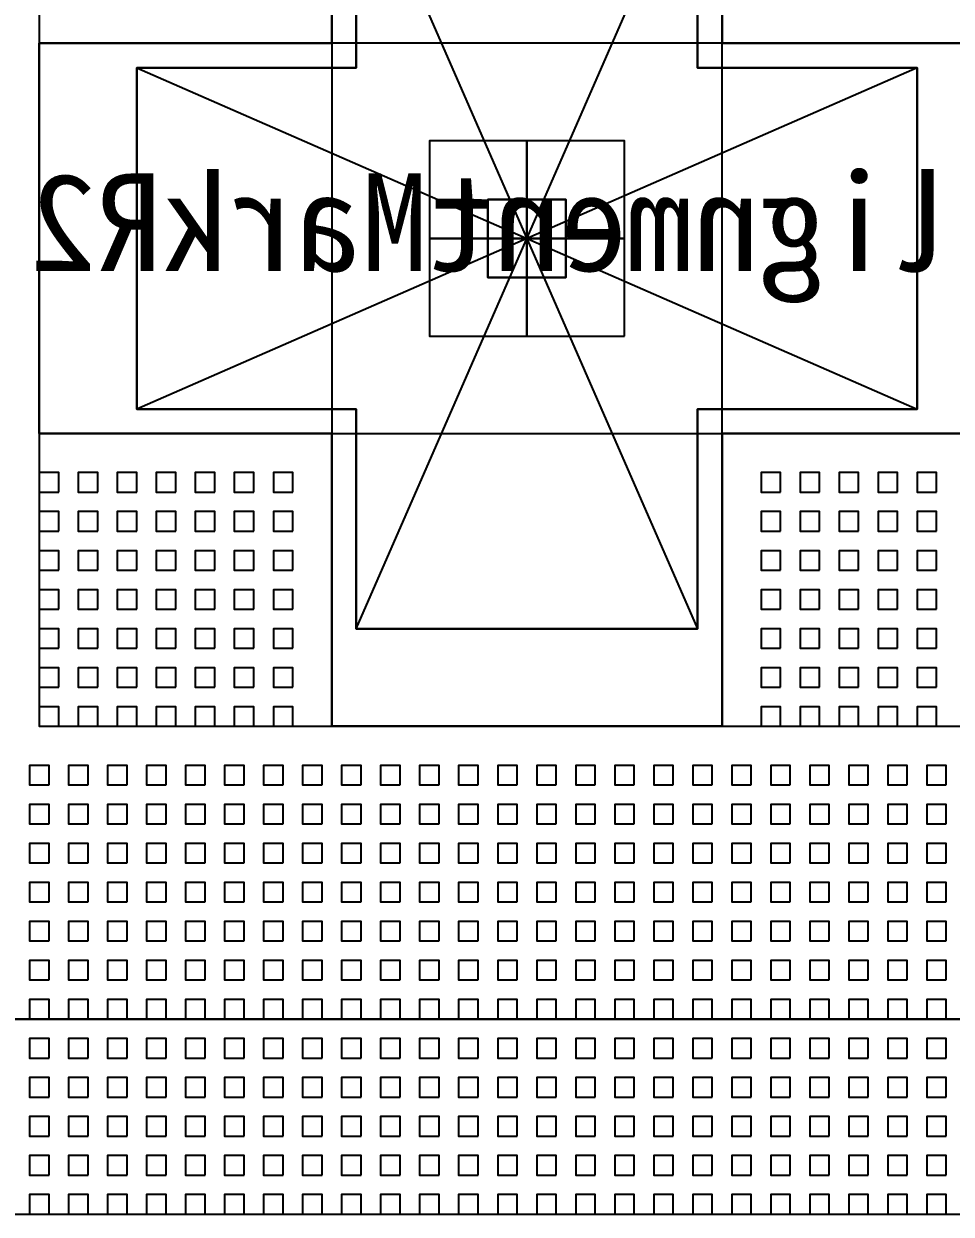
# Model space of a CAD drawing. Header units: millimetres. Extents: x 427 to 2444, y 137 to 817.
# Drawn here: x 1588.8394 to 1588.8869, y 289.0569 to 289.1179 of the extents above; entities that cross this region are included whole.
import ezdxf
from ezdxf.enums import TextEntityAlignment as Align

# ---------------------------------------------------------------- set-up
doc = ezdxf.new("R2010")
doc.units = ezdxf.units.MM
for name, color, linetype in [('L1', 40, 'Continuous'), ('L10', 2, 'Continuous'), ('L101', 173, 'Continuous'), ('L223', 133, 'Continuous'), ('L241', 200, 'Continuous'), ('L242', 51, 'Continuous'), ('L245', 53, 'Continuous'), ('L246', 93, 'Continuous'), ('L247', 13, 'Continuous'), ('L248', 171, 'Continuous'), ('L31', 1, 'Continuous'), ('L70', 190, 'Continuous'), ('L72', 70, 'Continuous'), ('L73', 110, 'Continuous'), ('L74', 230, 'Continuous'), ('L75', 30, 'Continuous'), ('L76', 131, 'Continuous'), ('L98', 150, 'Continuous')]:
    doc.layers.add(name, color=color, linetype=linetype)
doc.styles.add('txt', font='simhei.ttf')

# ---------------------------------------------------------------- blocks, each defined once
blk = doc.blocks.new('_ENTER')
at = {"layer": 'L245'}
blk.add_lwpolyline([(0, 0), (0, 0.002), (0.002, 0.002), (0.002, 0), (0, 0)], close=True, dxfattribs=at)
at = {"layer": 'L246'}
blk.add_lwpolyline([(0, -0.002), (0, 0), (0.002, 0), (0.002, -0.002), (0, -0.002)], close=True, dxfattribs=at)
at = {"layer": 'L247'}
blk.add_lwpolyline([(-0.002, -0.002), (-0.002, 0), (0, 0), (0, -0.002), (-0.002, -0.002)], close=True, dxfattribs=at)
at = {"layer": 'L248'}
blk.add_lwpolyline([(-0.002, 0), (-0.002, 0.002), (0, 0.002), (0, 0), (-0.002, 0)], close=True, dxfattribs=at)
blk = doc.blocks.new('HX8394_F_PAD')
at = {"layer": 'L10'}
blk.add_lwpolyline([(13.655999, 0.231499), (13.655999, 0.331501), (13.756001, 0.331501), (13.756001, 0.231499), (13.655999, 0.231499)], close=True, dxfattribs=at)
at = {"layer": 'L241'}
blk.add_lwpolyline([(13.656, 0.2315), (13.656, 0.3315), (13.756, 0.3315), (13.756, 0.2315), (13.656, 0.2315)], close=True, dxfattribs=at)
at = {"layer": 'L242'}
blk.add_lwpolyline([(13.716, 0.2565), (13.716, 0.2715), (13.731, 0.2715), (13.731, 0.2915), (13.716, 0.2915), (13.716, 0.3065), (13.696, 0.3065), (13.696, 0.2915), (13.681, 0.2915), (13.681, 0.2715), (13.696, 0.2715), (13.696, 0.2565), (13.716, 0.2565)], close=True, dxfattribs=at)
at = {"layer": 'L70'}
blk.add_lwpolyline([(13.656, 0.2315), (13.656, 0.3315), (13.756, 0.3315), (13.756, 0.2315), (13.656, 0.2315)], close=True, dxfattribs=at)
at = {"layer": 'L72'}
blk.add_lwpolyline([(13.656, 0.2315), (13.656, 0.3315), (13.756, 0.3315), (13.756, 0.2315), (13.656, 0.2315)], close=True, dxfattribs=at)
at = {"layer": 'L73'}
blk.add_lwpolyline([(13.656, 0.2315), (13.656, 0.3315), (13.756, 0.3315), (13.756, 0.2315), (13.656, 0.2315)], close=True, dxfattribs=at)
at = {"layer": 'L74'}
blk.add_lwpolyline([(13.656, 0.2315), (13.656, 0.3315), (13.756, 0.3315), (13.756, 0.2315), (13.656, 0.2315)], close=True, dxfattribs=at)
at = {"layer": 'L75'}
blk.add_lwpolyline([(13.656, 0.2315), (13.656, 0.3315), (13.756, 0.3315), (13.756, 0.2315), (13.656, 0.2315)], close=True, dxfattribs=at)
at = {"layer": 'L76'}
blk.add_lwpolyline([(13.656, 0.2315), (13.656, 0.3315), (13.756, 0.3315), (13.756, 0.2315), (13.656, 0.2315)], close=True, dxfattribs=at)
at = {"layer": 'L98'}
blk.add_lwpolyline([(13.655999, 0.231499), (13.655999, 0.331501), (13.756001, 0.331501), (13.756001, 0.231499), (13.655999, 0.231499)], close=True, dxfattribs=at)
at = {"yscale": -1, "rotation": 180}
blk.add_blockref('_ENTER', (13.706, 0.2815), dxfattribs=at)
blk = doc.blocks.new('ALK2_930UM')
at = {"layer": 'L223'}
blk.add_lwpolyline([(-0.04, -0.04), (-0.04, 0.04), (0.04, 0.04), (0.04, -0.04), (-0.04, -0.04)], close=True, dxfattribs=at)
at = {"layer": 'L241'}
blk.add_lwpolyline([(-0.04, -0.04), (-0.04, 0.04), (0.04, 0.04), (0.04, -0.04), (-0.04, -0.04)], close=True, dxfattribs=at)
at = {"layer": 'L242'}
blk.add_lwpolyline([(-0.01, -0.025), (-0.01, -0.01), (-0.025, -0.01), (-0.025, 0.01), (-0.01, 0.01), (-0.01, 0.025), (0.01, 0.025), (0.01, 0.01), (0.025, 0.01), (0.025, -0.01), (0.01, -0.01), (0.01, -0.025), (-0.01, -0.025)], close=True, dxfattribs=at)
blk = doc.blocks.new('ILI9881C_AA_NTBUMP_PM_875UM')
at = {"yscale": -1, "rotation": 180}
blk.add_blockref('ALK2_930UM', (13.706, 0.2855), dxfattribs=at)
blk = doc.blocks.new('JD9365Z_PAD_20170829_Y880')
at = {"layer": 'L101'}
for points in [[(13.704, 0.289), (13.704, 0.291), (13.706, 0.291), (13.706, 0.289), (13.704, 0.289)], [(13.706, 0.289), (13.706, 0.291), (13.708, 0.291), (13.708, 0.289), (13.706, 0.289)], [(13.704, 0.287), (13.704, 0.289), (13.706, 0.289), (13.706, 0.287), (13.704, 0.287)], [(13.706, 0.287), (13.706, 0.289), (13.708, 0.289), (13.708, 0.287), (13.706, 0.287)]]:
    blk.add_lwpolyline(points, close=True, dxfattribs=at)
at = {"layer": 'L241'}
blk.add_lwpolyline([(13.666, 0.249), (13.666, 0.329), (13.746, 0.329), (13.746, 0.249), (13.666, 0.249)], close=True, dxfattribs=at)
at = {"layer": 'L242'}
blk.add_lwpolyline([(13.716, 0.264), (13.716, 0.279), (13.731, 0.279), (13.731, 0.299), (13.716, 0.299), (13.716, 0.314), (13.696, 0.314), (13.696, 0.299), (13.681, 0.299), (13.681, 0.279), (13.696, 0.279), (13.696, 0.264), (13.716, 0.264)], close=True, dxfattribs=at)
blk = doc.blocks.new('NV3052C3P_BUMP_ORI_20190911')
at = {"layer": 'L242'}
for points in [[(13.681, 0.248), (13.681, 0.298), (13.731, 0.298), (13.731, 0.248), (13.681, 0.248)], [(13.69725, 0.253), (13.69725, 0.26425), (13.686, 0.26425), (13.686, 0.28175), (13.69725, 0.28175), (13.69725, 0.293), (13.71475, 0.293), (13.71475, 0.28175), (13.726, 0.28175), (13.726, 0.26425), (13.71475, 0.26425), (13.71475, 0.253), (13.69725, 0.253)]]:
    blk.add_lwpolyline(points, close=True, dxfattribs=at)
at = {"layer": 'L245', "style": 'txt'}
blk.add_text('AlignmentMarkR2', height=0.005, dxfattribs=at).set_placement((13.705973, 0.273833), align=Align.MIDDLE_CENTER)
blk = doc.blocks.new('AL_MARK_AUO')
at = {"layer": 'L242'}
blk.add_lwpolyline([(0.04, 0.075), (0.04, 0.06), (0.025, 0.06), (0.025, 0.04), (0.04, 0.04), (0.04, 0.025), (0.06, 0.025), (0.06, 0.04), (0.075, 0.04), (0.075, 0.06), (0.06, 0.06), (0.06, 0.075), (0.04, 0.075)], close=True, dxfattribs=at)
blk.add_lwpolyline([(0.04, 0.075), (0.04, 0.06), (0.025, 0.06), (0.025, 0.04), (0.04, 0.04), (0.04, 0.025), (0.06, 0.025), (0.06, 0.04), (0.075, 0.04), (0.075, 0.06), (0.06, 0.06), (0.06, 0.075), (0.04, 0.075)], close=True, dxfattribs=at)
at = {"layer": 'L31'}
for points in [[(0.045, 0.05), (0.045, 0.055), (0.05, 0.055), (0.05, 0.05), (0.045, 0.05)], [(0.045, 0.05), (0.045, 0.055), (0.05, 0.055), (0.05, 0.05), (0.045, 0.05)], [(0.05, 0.05), (0.05, 0.055), (0.055, 0.055), (0.055, 0.05), (0.05, 0.05)], [(0.05, 0.05), (0.05, 0.055), (0.055, 0.055), (0.055, 0.05), (0.05, 0.05)], [(0.045, 0.045), (0.045, 0.05), (0.05, 0.05), (0.05, 0.045), (0.045, 0.045)], [(0.045, 0.045), (0.045, 0.05), (0.05, 0.05), (0.05, 0.045), (0.045, 0.045)], [(0.05, 0.045), (0.05, 0.05), (0.055, 0.05), (0.055, 0.045), (0.05, 0.045)], [(0.05, 0.045), (0.05, 0.05), (0.055, 0.05), (0.055, 0.045), (0.05, 0.045)], [(0.029, 0.037), (0.029, 0.038), (0.03, 0.038), (0.03, 0.037), (0.029, 0.037)], [(0.031, 0.037), (0.031, 0.038), (0.032, 0.038), (0.032, 0.037), (0.031, 0.037)], [(0.033, 0.037), (0.033, 0.038), (0.034, 0.038), (0.034, 0.037), (0.033, 0.037)], [(0.035, 0.037), (0.035, 0.038), (0.036, 0.038), (0.036, 0.037), (0.035, 0.037)], [(0.037, 0.037), (0.037, 0.038), (0.038, 0.038), (0.038, 0.037), (0.037, 0.037)], [(0.062, 0.037), (0.062, 0.038), (0.063, 0.038), (0.063, 0.037), (0.062, 0.037)], [(0.064, 0.037), (0.064, 0.038), (0.065, 0.038), (0.065, 0.037), (0.064, 0.037)], [(0.066, 0.037), (0.066, 0.038), (0.067, 0.038), (0.067, 0.037), (0.066, 0.037)], [(0.068, 0.037), (0.068, 0.038), (0.069, 0.038), (0.069, 0.037), (0.068, 0.037)], [(0.07, 0.037), (0.07, 0.038), (0.071, 0.038), (0.071, 0.037), (0.07, 0.037)], [(0.072, 0.037), (0.072, 0.038), (0.073, 0.038), (0.073, 0.037), (0.072, 0.037)], [(0.074, 0.037), (0.074, 0.038), (0.075, 0.038), (0.075, 0.037), (0.074, 0.037)], [(0.029, 0.035), (0.029, 0.036), (0.03, 0.036), (0.03, 0.035), (0.029, 0.035)], [(0.031, 0.035), (0.031, 0.036), (0.032, 0.036), (0.032, 0.035), (0.031, 0.035)], [(0.033, 0.035), (0.033, 0.036), (0.034, 0.036), (0.034, 0.035), (0.033, 0.035)], [(0.035, 0.035), (0.035, 0.036), (0.036, 0.036), (0.036, 0.035), (0.035, 0.035)], [(0.037, 0.035), (0.037, 0.036), (0.038, 0.036), (0.038, 0.035), (0.037, 0.035)], [(0.062, 0.035), (0.062, 0.036), (0.063, 0.036), (0.063, 0.035), (0.062, 0.035)], [(0.064, 0.035), (0.064, 0.036), (0.065, 0.036), (0.065, 0.035), (0.064, 0.035)], [(0.066, 0.035), (0.066, 0.036), (0.067, 0.036), (0.067, 0.035), (0.066, 0.035)], [(0.068, 0.035), (0.068, 0.036), (0.069, 0.036), (0.069, 0.035), (0.068, 0.035)], [(0.07, 0.035), (0.07, 0.036), (0.071, 0.036), (0.071, 0.035), (0.07, 0.035)], [(0.072, 0.035), (0.072, 0.036), (0.073, 0.036), (0.073, 0.035), (0.072, 0.035)], [(0.074, 0.035), (0.074, 0.036), (0.075, 0.036), (0.075, 0.035), (0.074, 0.035)], [(0.029, 0.033), (0.029, 0.034), (0.03, 0.034), (0.03, 0.033), (0.029, 0.033)], [(0.031, 0.033), (0.031, 0.034), (0.032, 0.034), (0.032, 0.033), (0.031, 0.033)], [(0.033, 0.033), (0.033, 0.034), (0.034, 0.034), (0.034, 0.033), (0.033, 0.033)], [(0.035, 0.033), (0.035, 0.034), (0.036, 0.034), (0.036, 0.033), (0.035, 0.033)], [(0.037, 0.033), (0.037, 0.034), (0.038, 0.034), (0.038, 0.033), (0.037, 0.033)], [(0.062, 0.033), (0.062, 0.034), (0.063, 0.034), (0.063, 0.033), (0.062, 0.033)], [(0.064, 0.033), (0.064, 0.034), (0.065, 0.034), (0.065, 0.033), (0.064, 0.033)], [(0.066, 0.033), (0.066, 0.034), (0.067, 0.034), (0.067, 0.033), (0.066, 0.033)], [(0.068, 0.033), (0.068, 0.034), (0.069, 0.034), (0.069, 0.033), (0.068, 0.033)], [(0.07, 0.033), (0.07, 0.034), (0.071, 0.034), (0.071, 0.033), (0.07, 0.033)], [(0.072, 0.033), (0.072, 0.034), (0.073, 0.034), (0.073, 0.033), (0.072, 0.033)], [(0.074, 0.033), (0.074, 0.034), (0.075, 0.034), (0.075, 0.033), (0.074, 0.033)], [(0.029, 0.031), (0.029, 0.032), (0.03, 0.032), (0.03, 0.031), (0.029, 0.031)], [(0.031, 0.031), (0.031, 0.032), (0.032, 0.032), (0.032, 0.031), (0.031, 0.031)], [(0.033, 0.031), (0.033, 0.032), (0.034, 0.032), (0.034, 0.031), (0.033, 0.031)], [(0.035, 0.031), (0.035, 0.032), (0.036, 0.032), (0.036, 0.031), (0.035, 0.031)], [(0.037, 0.031), (0.037, 0.032), (0.038, 0.032), (0.038, 0.031), (0.037, 0.031)], [(0.062, 0.031), (0.062, 0.032), (0.063, 0.032), (0.063, 0.031), (0.062, 0.031)], [(0.064, 0.031), (0.064, 0.032), (0.065, 0.032), (0.065, 0.031), (0.064, 0.031)], [(0.066, 0.031), (0.066, 0.032), (0.067, 0.032), (0.067, 0.031), (0.066, 0.031)], [(0.068, 0.031), (0.068, 0.032), (0.069, 0.032), (0.069, 0.031), (0.068, 0.031)], [(0.07, 0.031), (0.07, 0.032), (0.071, 0.032), (0.071, 0.031), (0.07, 0.031)], [(0.072, 0.031), (0.072, 0.032), (0.073, 0.032), (0.073, 0.031), (0.072, 0.031)], [(0.074, 0.031), (0.074, 0.032), (0.075, 0.032), (0.075, 0.031), (0.074, 0.031)], [(0.029, 0.029), (0.029, 0.03), (0.03, 0.03), (0.03, 0.029), (0.029, 0.029)], [(0.031, 0.029), (0.031, 0.03), (0.032, 0.03), (0.032, 0.029), (0.031, 0.029)], [(0.033, 0.029), (0.033, 0.03), (0.034, 0.03), (0.034, 0.029), (0.033, 0.029)], [(0.035, 0.029), (0.035, 0.03), (0.036, 0.03), (0.036, 0.029), (0.035, 0.029)], [(0.037, 0.029), (0.037, 0.03), (0.038, 0.03), (0.038, 0.029), (0.037, 0.029)], [(0.062, 0.029), (0.062, 0.03), (0.063, 0.03), (0.063, 0.029), (0.062, 0.029)], [(0.064, 0.029), (0.064, 0.03), (0.065, 0.03), (0.065, 0.029), (0.064, 0.029)], [(0.066, 0.029), (0.066, 0.03), (0.067, 0.03), (0.067, 0.029), (0.066, 0.029)], [(0.068, 0.029), (0.068, 0.03), (0.069, 0.03), (0.069, 0.029), (0.068, 0.029)], [(0.07, 0.029), (0.07, 0.03), (0.071, 0.03), (0.071, 0.029), (0.07, 0.029)], [(0.072, 0.029), (0.072, 0.03), (0.073, 0.03), (0.073, 0.029), (0.072, 0.029)], [(0.074, 0.029), (0.074, 0.03), (0.075, 0.03), (0.075, 0.029), (0.074, 0.029)], [(0.029, 0.027), (0.029, 0.028), (0.03, 0.028), (0.03, 0.027), (0.029, 0.027)], [(0.031, 0.027), (0.031, 0.028), (0.032, 0.028), (0.032, 0.027), (0.031, 0.027)], [(0.033, 0.027), (0.033, 0.028), (0.034, 0.028), (0.034, 0.027), (0.033, 0.027)], [(0.035, 0.027), (0.035, 0.028), (0.036, 0.028), (0.036, 0.027), (0.035, 0.027)], [(0.037, 0.027), (0.037, 0.028), (0.038, 0.028), (0.038, 0.027), (0.037, 0.027)], [(0.062, 0.027), (0.062, 0.028), (0.063, 0.028), (0.063, 0.027), (0.062, 0.027)], [(0.064, 0.027), (0.064, 0.028), (0.065, 0.028), (0.065, 0.027), (0.064, 0.027)], [(0.066, 0.027), (0.066, 0.028), (0.067, 0.028), (0.067, 0.027), (0.066, 0.027)], [(0.068, 0.027), (0.068, 0.028), (0.069, 0.028), (0.069, 0.027), (0.068, 0.027)], [(0.07, 0.027), (0.07, 0.028), (0.071, 0.028), (0.071, 0.027), (0.07, 0.027)], [(0.072, 0.027), (0.072, 0.028), (0.073, 0.028), (0.073, 0.027), (0.072, 0.027)], [(0.074, 0.027), (0.074, 0.028), (0.075, 0.028), (0.075, 0.027), (0.074, 0.027)], [(0.029, 0.025), (0.029, 0.026), (0.03, 0.026), (0.03, 0.025), (0.029, 0.025)], [(0.031, 0.025), (0.031, 0.026), (0.032, 0.026), (0.032, 0.025), (0.031, 0.025)], [(0.033, 0.025), (0.033, 0.026), (0.034, 0.026), (0.034, 0.025), (0.033, 0.025)], [(0.035, 0.025), (0.035, 0.026), (0.036, 0.026), (0.036, 0.025), (0.035, 0.025)], [(0.037, 0.025), (0.037, 0.026), (0.038, 0.026), (0.038, 0.025), (0.037, 0.025)], [(0.062, 0.025), (0.062, 0.026), (0.063, 0.026), (0.063, 0.025), (0.062, 0.025)], [(0.064, 0.025), (0.064, 0.026), (0.065, 0.026), (0.065, 0.025), (0.064, 0.025)], [(0.066, 0.025), (0.066, 0.026), (0.067, 0.026), (0.067, 0.025), (0.066, 0.025)], [(0.068, 0.025), (0.068, 0.026), (0.069, 0.026), (0.069, 0.025), (0.068, 0.025)], [(0.07, 0.025), (0.07, 0.026), (0.071, 0.026), (0.071, 0.025), (0.07, 0.025)], [(0.072, 0.025), (0.072, 0.026), (0.073, 0.026), (0.073, 0.025), (0.072, 0.025)], [(0.074, 0.025), (0.074, 0.026), (0.075, 0.026), (0.075, 0.025), (0.074, 0.025)], [(0.0285, 0.022), (0.0285, 0.023), (0.0295, 0.023), (0.0295, 0.022), (0.0285, 0.022)], [(0.0305, 0.022), (0.0305, 0.023), (0.0315, 0.023), (0.0315, 0.022), (0.0305, 0.022)], [(0.0325, 0.022), (0.0325, 0.023), (0.0335, 0.023), (0.0335, 0.022), (0.0325, 0.022)], [(0.0345, 0.022), (0.0345, 0.023), (0.0355, 0.023), (0.0355, 0.022), (0.0345, 0.022)], [(0.0365, 0.022), (0.0365, 0.023), (0.0375, 0.023), (0.0375, 0.022), (0.0365, 0.022)], [(0.0385, 0.022), (0.0385, 0.023), (0.0395, 0.023), (0.0395, 0.022), (0.0385, 0.022)], [(0.0405, 0.022), (0.0405, 0.023), (0.0415, 0.023), (0.0415, 0.022), (0.0405, 0.022)], [(0.0425, 0.022), (0.0425, 0.023), (0.0435, 0.023), (0.0435, 0.022), (0.0425, 0.022)], [(0.0445, 0.022), (0.0445, 0.023), (0.0455, 0.023), (0.0455, 0.022), (0.0445, 0.022)], [(0.0465, 0.022), (0.0465, 0.023), (0.0475, 0.023), (0.0475, 0.022), (0.0465, 0.022)], [(0.0485, 0.022), (0.0485, 0.023), (0.0495, 0.023), (0.0495, 0.022), (0.0485, 0.022)], [(0.0505, 0.022), (0.0505, 0.023), (0.0515, 0.023), (0.0515, 0.022), (0.0505, 0.022)], [(0.0525, 0.022), (0.0525, 0.023), (0.0535, 0.023), (0.0535, 0.022), (0.0525, 0.022)], [(0.0545, 0.022), (0.0545, 0.023), (0.0555, 0.023), (0.0555, 0.022), (0.0545, 0.022)], [(0.0565, 0.022), (0.0565, 0.023), (0.0575, 0.023), (0.0575, 0.022), (0.0565, 0.022)], [(0.0585, 0.022), (0.0585, 0.023), (0.0595, 0.023), (0.0595, 0.022), (0.0585, 0.022)], [(0.0605, 0.022), (0.0605, 0.023), (0.0615, 0.023), (0.0615, 0.022), (0.0605, 0.022)], [(0.0625, 0.022), (0.0625, 0.023), (0.0635, 0.023), (0.0635, 0.022), (0.0625, 0.022)], [(0.0645, 0.022), (0.0645, 0.023), (0.0655, 0.023), (0.0655, 0.022), (0.0645, 0.022)], [(0.0665, 0.022), (0.0665, 0.023), (0.0675, 0.023), (0.0675, 0.022), (0.0665, 0.022)], [(0.0685, 0.022), (0.0685, 0.023), (0.0695, 0.023), (0.0695, 0.022), (0.0685, 0.022)], [(0.0705, 0.022), (0.0705, 0.023), (0.0715, 0.023), (0.0715, 0.022), (0.0705, 0.022)], [(0.0725, 0.022), (0.0725, 0.023), (0.0735, 0.023), (0.0735, 0.022), (0.0725, 0.022)], [(0.0745, 0.022), (0.0745, 0.023), (0.0755, 0.023), (0.0755, 0.022), (0.0745, 0.022)], [(0.0285, 0.02), (0.0285, 0.021), (0.0295, 0.021), (0.0295, 0.02), (0.0285, 0.02)], [(0.0305, 0.02), (0.0305, 0.021), (0.0315, 0.021), (0.0315, 0.02), (0.0305, 0.02)], [(0.0325, 0.02), (0.0325, 0.021), (0.0335, 0.021), (0.0335, 0.02), (0.0325, 0.02)], [(0.0345, 0.02), (0.0345, 0.021), (0.0355, 0.021), (0.0355, 0.02), (0.0345, 0.02)], [(0.0365, 0.02), (0.0365, 0.021), (0.0375, 0.021), (0.0375, 0.02), (0.0365, 0.02)], [(0.0385, 0.02), (0.0385, 0.021), (0.0395, 0.021), (0.0395, 0.02), (0.0385, 0.02)], [(0.0405, 0.02), (0.0405, 0.021), (0.0415, 0.021), (0.0415, 0.02), (0.0405, 0.02)], [(0.0425, 0.02), (0.0425, 0.021), (0.0435, 0.021), (0.0435, 0.02), (0.0425, 0.02)], [(0.0445, 0.02), (0.0445, 0.021), (0.0455, 0.021), (0.0455, 0.02), (0.0445, 0.02)], [(0.0465, 0.02), (0.0465, 0.021), (0.0475, 0.021), (0.0475, 0.02), (0.0465, 0.02)], [(0.0485, 0.02), (0.0485, 0.021), (0.0495, 0.021), (0.0495, 0.02), (0.0485, 0.02)], [(0.0505, 0.02), (0.0505, 0.021), (0.0515, 0.021), (0.0515, 0.02), (0.0505, 0.02)], [(0.0525, 0.02), (0.0525, 0.021), (0.0535, 0.021), (0.0535, 0.02), (0.0525, 0.02)], [(0.0545, 0.02), (0.0545, 0.021), (0.0555, 0.021), (0.0555, 0.02), (0.0545, 0.02)], [(0.0565, 0.02), (0.0565, 0.021), (0.0575, 0.021), (0.0575, 0.02), (0.0565, 0.02)], [(0.0585, 0.02), (0.0585, 0.021), (0.0595, 0.021), (0.0595, 0.02), (0.0585, 0.02)], [(0.0605, 0.02), (0.0605, 0.021), (0.0615, 0.021), (0.0615, 0.02), (0.0605, 0.02)], [(0.0625, 0.02), (0.0625, 0.021), (0.0635, 0.021), (0.0635, 0.02), (0.0625, 0.02)], [(0.0645, 0.02), (0.0645, 0.021), (0.0655, 0.021), (0.0655, 0.02), (0.0645, 0.02)], [(0.0665, 0.02), (0.0665, 0.021), (0.0675, 0.021), (0.0675, 0.02), (0.0665, 0.02)], [(0.0685, 0.02), (0.0685, 0.021), (0.0695, 0.021), (0.0695, 0.02), (0.0685, 0.02)], [(0.0705, 0.02), (0.0705, 0.021), (0.0715, 0.021), (0.0715, 0.02), (0.0705, 0.02)], [(0.0725, 0.02), (0.0725, 0.021), (0.0735, 0.021), (0.0735, 0.02), (0.0725, 0.02)], [(0.0745, 0.02), (0.0745, 0.021), (0.0755, 0.021), (0.0755, 0.02), (0.0745, 0.02)], [(0.0285, 0.018), (0.0285, 0.019), (0.0295, 0.019), (0.0295, 0.018), (0.0285, 0.018)], [(0.0305, 0.018), (0.0305, 0.019), (0.0315, 0.019), (0.0315, 0.018), (0.0305, 0.018)], [(0.0325, 0.018), (0.0325, 0.019), (0.0335, 0.019), (0.0335, 0.018), (0.0325, 0.018)], [(0.0345, 0.018), (0.0345, 0.019), (0.0355, 0.019), (0.0355, 0.018), (0.0345, 0.018)], [(0.0365, 0.018), (0.0365, 0.019), (0.0375, 0.019), (0.0375, 0.018), (0.0365, 0.018)], [(0.0385, 0.018), (0.0385, 0.019), (0.0395, 0.019), (0.0395, 0.018), (0.0385, 0.018)], [(0.0405, 0.018), (0.0405, 0.019), (0.0415, 0.019), (0.0415, 0.018), (0.0405, 0.018)], [(0.0425, 0.018), (0.0425, 0.019), (0.0435, 0.019), (0.0435, 0.018), (0.0425, 0.018)], [(0.0445, 0.018), (0.0445, 0.019), (0.0455, 0.019), (0.0455, 0.018), (0.0445, 0.018)], [(0.0465, 0.018), (0.0465, 0.019), (0.0475, 0.019), (0.0475, 0.018), (0.0465, 0.018)], [(0.0485, 0.018), (0.0485, 0.019), (0.0495, 0.019), (0.0495, 0.018), (0.0485, 0.018)], [(0.0505, 0.018), (0.0505, 0.019), (0.0515, 0.019), (0.0515, 0.018), (0.0505, 0.018)], [(0.0525, 0.018), (0.0525, 0.019), (0.0535, 0.019), (0.0535, 0.018), (0.0525, 0.018)], [(0.0545, 0.018), (0.0545, 0.019), (0.0555, 0.019), (0.0555, 0.018), (0.0545, 0.018)], [(0.0565, 0.018), (0.0565, 0.019), (0.0575, 0.019), (0.0575, 0.018), (0.0565, 0.018)], [(0.0585, 0.018), (0.0585, 0.019), (0.0595, 0.019), (0.0595, 0.018), (0.0585, 0.018)], [(0.0605, 0.018), (0.0605, 0.019), (0.0615, 0.019), (0.0615, 0.018), (0.0605, 0.018)], [(0.0625, 0.018), (0.0625, 0.019), (0.0635, 0.019), (0.0635, 0.018), (0.0625, 0.018)], [(0.0645, 0.018), (0.0645, 0.019), (0.0655, 0.019), (0.0655, 0.018), (0.0645, 0.018)], [(0.0665, 0.018), (0.0665, 0.019), (0.0675, 0.019), (0.0675, 0.018), (0.0665, 0.018)], [(0.0685, 0.018), (0.0685, 0.019), (0.0695, 0.019), (0.0695, 0.018), (0.0685, 0.018)], [(0.0705, 0.018), (0.0705, 0.019), (0.0715, 0.019), (0.0715, 0.018), (0.0705, 0.018)], [(0.0725, 0.018), (0.0725, 0.019), (0.0735, 0.019), (0.0735, 0.018), (0.0725, 0.018)], [(0.0745, 0.018), (0.0745, 0.019), (0.0755, 0.019), (0.0755, 0.018), (0.0745, 0.018)], [(0.0285, 0.016), (0.0285, 0.017), (0.0295, 0.017), (0.0295, 0.016), (0.0285, 0.016)], [(0.0305, 0.016), (0.0305, 0.017), (0.0315, 0.017), (0.0315, 0.016), (0.0305, 0.016)], [(0.0325, 0.016), (0.0325, 0.017), (0.0335, 0.017), (0.0335, 0.016), (0.0325, 0.016)], [(0.0345, 0.016), (0.0345, 0.017), (0.0355, 0.017), (0.0355, 0.016), (0.0345, 0.016)], [(0.0365, 0.016), (0.0365, 0.017), (0.0375, 0.017), (0.0375, 0.016), (0.0365, 0.016)], [(0.0385, 0.016), (0.0385, 0.017), (0.0395, 0.017), (0.0395, 0.016), (0.0385, 0.016)], [(0.0405, 0.016), (0.0405, 0.017), (0.0415, 0.017), (0.0415, 0.016), (0.0405, 0.016)], [(0.0425, 0.016), (0.0425, 0.017), (0.0435, 0.017), (0.0435, 0.016), (0.0425, 0.016)], [(0.0445, 0.016), (0.0445, 0.017), (0.0455, 0.017), (0.0455, 0.016), (0.0445, 0.016)], [(0.0465, 0.016), (0.0465, 0.017), (0.0475, 0.017), (0.0475, 0.016), (0.0465, 0.016)], [(0.0485, 0.016), (0.0485, 0.017), (0.0495, 0.017), (0.0495, 0.016), (0.0485, 0.016)], [(0.0505, 0.016), (0.0505, 0.017), (0.0515, 0.017), (0.0515, 0.016), (0.0505, 0.016)], [(0.0525, 0.016), (0.0525, 0.017), (0.0535, 0.017), (0.0535, 0.016), (0.0525, 0.016)], [(0.0545, 0.016), (0.0545, 0.017), (0.0555, 0.017), (0.0555, 0.016), (0.0545, 0.016)], [(0.0565, 0.016), (0.0565, 0.017), (0.0575, 0.017), (0.0575, 0.016), (0.0565, 0.016)], [(0.0585, 0.016), (0.0585, 0.017), (0.0595, 0.017), (0.0595, 0.016), (0.0585, 0.016)], [(0.0605, 0.016), (0.0605, 0.017), (0.0615, 0.017), (0.0615, 0.016), (0.0605, 0.016)], [(0.0625, 0.016), (0.0625, 0.017), (0.0635, 0.017), (0.0635, 0.016), (0.0625, 0.016)], [(0.0645, 0.016), (0.0645, 0.017), (0.0655, 0.017), (0.0655, 0.016), (0.0645, 0.016)], [(0.0665, 0.016), (0.0665, 0.017), (0.0675, 0.017), (0.0675, 0.016), (0.0665, 0.016)], [(0.0685, 0.016), (0.0685, 0.017), (0.0695, 0.017), (0.0695, 0.016), (0.0685, 0.016)], [(0.0705, 0.016), (0.0705, 0.017), (0.0715, 0.017), (0.0715, 0.016), (0.0705, 0.016)], [(0.0725, 0.016), (0.0725, 0.017), (0.0735, 0.017), (0.0735, 0.016), (0.0725, 0.016)], [(0.0745, 0.016), (0.0745, 0.017), (0.0755, 0.017), (0.0755, 0.016), (0.0745, 0.016)], [(0.0285, 0.014), (0.0285, 0.015), (0.0295, 0.015), (0.0295, 0.014), (0.0285, 0.014)], [(0.0305, 0.014), (0.0305, 0.015), (0.0315, 0.015), (0.0315, 0.014), (0.0305, 0.014)], [(0.0325, 0.014), (0.0325, 0.015), (0.0335, 0.015), (0.0335, 0.014), (0.0325, 0.014)], [(0.0345, 0.014), (0.0345, 0.015), (0.0355, 0.015), (0.0355, 0.014), (0.0345, 0.014)], [(0.0365, 0.014), (0.0365, 0.015), (0.0375, 0.015), (0.0375, 0.014), (0.0365, 0.014)], [(0.0385, 0.014), (0.0385, 0.015), (0.0395, 0.015), (0.0395, 0.014), (0.0385, 0.014)], [(0.0405, 0.014), (0.0405, 0.015), (0.0415, 0.015), (0.0415, 0.014), (0.0405, 0.014)], [(0.0425, 0.014), (0.0425, 0.015), (0.0435, 0.015), (0.0435, 0.014), (0.0425, 0.014)], [(0.0445, 0.014), (0.0445, 0.015), (0.0455, 0.015), (0.0455, 0.014), (0.0445, 0.014)], [(0.0465, 0.014), (0.0465, 0.015), (0.0475, 0.015), (0.0475, 0.014), (0.0465, 0.014)], [(0.0485, 0.014), (0.0485, 0.015), (0.0495, 0.015), (0.0495, 0.014), (0.0485, 0.014)], [(0.0505, 0.014), (0.0505, 0.015), (0.0515, 0.015), (0.0515, 0.014), (0.0505, 0.014)], [(0.0525, 0.014), (0.0525, 0.015), (0.0535, 0.015), (0.0535, 0.014), (0.0525, 0.014)], [(0.0545, 0.014), (0.0545, 0.015), (0.0555, 0.015), (0.0555, 0.014), (0.0545, 0.014)], [(0.0565, 0.014), (0.0565, 0.015), (0.0575, 0.015), (0.0575, 0.014), (0.0565, 0.014)], [(0.0585, 0.014), (0.0585, 0.015), (0.0595, 0.015), (0.0595, 0.014), (0.0585, 0.014)], [(0.0605, 0.014), (0.0605, 0.015), (0.0615, 0.015), (0.0615, 0.014), (0.0605, 0.014)], [(0.0625, 0.014), (0.0625, 0.015), (0.0635, 0.015), (0.0635, 0.014), (0.0625, 0.014)], [(0.0645, 0.014), (0.0645, 0.015), (0.0655, 0.015), (0.0655, 0.014), (0.0645, 0.014)], [(0.0665, 0.014), (0.0665, 0.015), (0.0675, 0.015), (0.0675, 0.014), (0.0665, 0.014)], [(0.0685, 0.014), (0.0685, 0.015), (0.0695, 0.015), (0.0695, 0.014), (0.0685, 0.014)], [(0.0705, 0.014), (0.0705, 0.015), (0.0715, 0.015), (0.0715, 0.014), (0.0705, 0.014)], [(0.0725, 0.014), (0.0725, 0.015), (0.0735, 0.015), (0.0735, 0.014), (0.0725, 0.014)], [(0.0745, 0.014), (0.0745, 0.015), (0.0755, 0.015), (0.0755, 0.014), (0.0745, 0.014)], [(0.0285, 0.012), (0.0285, 0.013), (0.0295, 0.013), (0.0295, 0.012), (0.0285, 0.012)], [(0.0305, 0.012), (0.0305, 0.013), (0.0315, 0.013), (0.0315, 0.012), (0.0305, 0.012)], [(0.0325, 0.012), (0.0325, 0.013), (0.0335, 0.013), (0.0335, 0.012), (0.0325, 0.012)], [(0.0345, 0.012), (0.0345, 0.013), (0.0355, 0.013), (0.0355, 0.012), (0.0345, 0.012)], [(0.0365, 0.012), (0.0365, 0.013), (0.0375, 0.013), (0.0375, 0.012), (0.0365, 0.012)], [(0.0385, 0.012), (0.0385, 0.013), (0.0395, 0.013), (0.0395, 0.012), (0.0385, 0.012)], [(0.0405, 0.012), (0.0405, 0.013), (0.0415, 0.013), (0.0415, 0.012), (0.0405, 0.012)], [(0.0425, 0.012), (0.0425, 0.013), (0.0435, 0.013), (0.0435, 0.012), (0.0425, 0.012)], [(0.0445, 0.012), (0.0445, 0.013), (0.0455, 0.013), (0.0455, 0.012), (0.0445, 0.012)], [(0.0465, 0.012), (0.0465, 0.013), (0.0475, 0.013), (0.0475, 0.012), (0.0465, 0.012)], [(0.0485, 0.012), (0.0485, 0.013), (0.0495, 0.013), (0.0495, 0.012), (0.0485, 0.012)], [(0.0505, 0.012), (0.0505, 0.013), (0.0515, 0.013), (0.0515, 0.012), (0.0505, 0.012)], [(0.0525, 0.012), (0.0525, 0.013), (0.0535, 0.013), (0.0535, 0.012), (0.0525, 0.012)], [(0.0545, 0.012), (0.0545, 0.013), (0.0555, 0.013), (0.0555, 0.012), (0.0545, 0.012)], [(0.0565, 0.012), (0.0565, 0.013), (0.0575, 0.013), (0.0575, 0.012), (0.0565, 0.012)], [(0.0585, 0.012), (0.0585, 0.013), (0.0595, 0.013), (0.0595, 0.012), (0.0585, 0.012)], [(0.0605, 0.012), (0.0605, 0.013), (0.0615, 0.013), (0.0615, 0.012), (0.0605, 0.012)], [(0.0625, 0.012), (0.0625, 0.013), (0.0635, 0.013), (0.0635, 0.012), (0.0625, 0.012)], [(0.0645, 0.012), (0.0645, 0.013), (0.0655, 0.013), (0.0655, 0.012), (0.0645, 0.012)], [(0.0665, 0.012), (0.0665, 0.013), (0.0675, 0.013), (0.0675, 0.012), (0.0665, 0.012)], [(0.0685, 0.012), (0.0685, 0.013), (0.0695, 0.013), (0.0695, 0.012), (0.0685, 0.012)], [(0.0705, 0.012), (0.0705, 0.013), (0.0715, 0.013), (0.0715, 0.012), (0.0705, 0.012)], [(0.0725, 0.012), (0.0725, 0.013), (0.0735, 0.013), (0.0735, 0.012), (0.0725, 0.012)], [(0.0745, 0.012), (0.0745, 0.013), (0.0755, 0.013), (0.0755, 0.012), (0.0745, 0.012)], [(0.0285, 0.01), (0.0285, 0.011), (0.0295, 0.011), (0.0295, 0.01), (0.0285, 0.01)], [(0.0305, 0.01), (0.0305, 0.011), (0.0315, 0.011), (0.0315, 0.01), (0.0305, 0.01)], [(0.0325, 0.01), (0.0325, 0.011), (0.0335, 0.011), (0.0335, 0.01), (0.0325, 0.01)], [(0.0345, 0.01), (0.0345, 0.011), (0.0355, 0.011), (0.0355, 0.01), (0.0345, 0.01)], [(0.0365, 0.01), (0.0365, 0.011), (0.0375, 0.011), (0.0375, 0.01), (0.0365, 0.01)], [(0.0385, 0.01), (0.0385, 0.011), (0.0395, 0.011), (0.0395, 0.01), (0.0385, 0.01)], [(0.0405, 0.01), (0.0405, 0.011), (0.0415, 0.011), (0.0415, 0.01), (0.0405, 0.01)], [(0.0425, 0.01), (0.0425, 0.011), (0.0435, 0.011), (0.0435, 0.01), (0.0425, 0.01)], [(0.0445, 0.01), (0.0445, 0.011), (0.0455, 0.011), (0.0455, 0.01), (0.0445, 0.01)], [(0.0465, 0.01), (0.0465, 0.011), (0.0475, 0.011), (0.0475, 0.01), (0.0465, 0.01)], [(0.0485, 0.01), (0.0485, 0.011), (0.0495, 0.011), (0.0495, 0.01), (0.0485, 0.01)], [(0.0505, 0.01), (0.0505, 0.011), (0.0515, 0.011), (0.0515, 0.01), (0.0505, 0.01)], [(0.0525, 0.01), (0.0525, 0.011), (0.0535, 0.011), (0.0535, 0.01), (0.0525, 0.01)], [(0.0545, 0.01), (0.0545, 0.011), (0.0555, 0.011), (0.0555, 0.01), (0.0545, 0.01)], [(0.0565, 0.01), (0.0565, 0.011), (0.0575, 0.011), (0.0575, 0.01), (0.0565, 0.01)], [(0.0585, 0.01), (0.0585, 0.011), (0.0595, 0.011), (0.0595, 0.01), (0.0585, 0.01)], [(0.0605, 0.01), (0.0605, 0.011), (0.0615, 0.011), (0.0615, 0.01), (0.0605, 0.01)], [(0.0625, 0.01), (0.0625, 0.011), (0.0635, 0.011), (0.0635, 0.01), (0.0625, 0.01)], [(0.0645, 0.01), (0.0645, 0.011), (0.0655, 0.011), (0.0655, 0.01), (0.0645, 0.01)], [(0.0665, 0.01), (0.0665, 0.011), (0.0675, 0.011), (0.0675, 0.01), (0.0665, 0.01)], [(0.0685, 0.01), (0.0685, 0.011), (0.0695, 0.011), (0.0695, 0.01), (0.0685, 0.01)], [(0.0705, 0.01), (0.0705, 0.011), (0.0715, 0.011), (0.0715, 0.01), (0.0705, 0.01)], [(0.0725, 0.01), (0.0725, 0.011), (0.0735, 0.011), (0.0735, 0.01), (0.0725, 0.01)], [(0.0745, 0.01), (0.0745, 0.011), (0.0755, 0.011), (0.0755, 0.01), (0.0745, 0.01)], [(0.0285, 0.008), (0.0285, 0.009), (0.0295, 0.009), (0.0295, 0.008), (0.0285, 0.008)], [(0.0305, 0.008), (0.0305, 0.009), (0.0315, 0.009), (0.0315, 0.008), (0.0305, 0.008)], [(0.0325, 0.008), (0.0325, 0.009), (0.0335, 0.009), (0.0335, 0.008), (0.0325, 0.008)], [(0.0345, 0.008), (0.0345, 0.009), (0.0355, 0.009), (0.0355, 0.008), (0.0345, 0.008)], [(0.0365, 0.008), (0.0365, 0.009), (0.0375, 0.009), (0.0375, 0.008), (0.0365, 0.008)], [(0.0385, 0.008), (0.0385, 0.009), (0.0395, 0.009), (0.0395, 0.008), (0.0385, 0.008)], [(0.0405, 0.008), (0.0405, 0.009), (0.0415, 0.009), (0.0415, 0.008), (0.0405, 0.008)], [(0.0425, 0.008), (0.0425, 0.009), (0.0435, 0.009), (0.0435, 0.008), (0.0425, 0.008)], [(0.0445, 0.008), (0.0445, 0.009), (0.0455, 0.009), (0.0455, 0.008), (0.0445, 0.008)], [(0.0465, 0.008), (0.0465, 0.009), (0.0475, 0.009), (0.0475, 0.008), (0.0465, 0.008)], [(0.0485, 0.008), (0.0485, 0.009), (0.0495, 0.009), (0.0495, 0.008), (0.0485, 0.008)], [(0.0505, 0.008), (0.0505, 0.009), (0.0515, 0.009), (0.0515, 0.008), (0.0505, 0.008)], [(0.0525, 0.008), (0.0525, 0.009), (0.0535, 0.009), (0.0535, 0.008), (0.0525, 0.008)], [(0.0545, 0.008), (0.0545, 0.009), (0.0555, 0.009), (0.0555, 0.008), (0.0545, 0.008)], [(0.0565, 0.008), (0.0565, 0.009), (0.0575, 0.009), (0.0575, 0.008), (0.0565, 0.008)], [(0.0585, 0.008), (0.0585, 0.009), (0.0595, 0.009), (0.0595, 0.008), (0.0585, 0.008)], [(0.0605, 0.008), (0.0605, 0.009), (0.0615, 0.009), (0.0615, 0.008), (0.0605, 0.008)], [(0.0625, 0.008), (0.0625, 0.009), (0.0635, 0.009), (0.0635, 0.008), (0.0625, 0.008)], [(0.0645, 0.008), (0.0645, 0.009), (0.0655, 0.009), (0.0655, 0.008), (0.0645, 0.008)], [(0.0665, 0.008), (0.0665, 0.009), (0.0675, 0.009), (0.0675, 0.008), (0.0665, 0.008)], [(0.0685, 0.008), (0.0685, 0.009), (0.0695, 0.009), (0.0695, 0.008), (0.0685, 0.008)], [(0.0705, 0.008), (0.0705, 0.009), (0.0715, 0.009), (0.0715, 0.008), (0.0705, 0.008)], [(0.0725, 0.008), (0.0725, 0.009), (0.0735, 0.009), (0.0735, 0.008), (0.0725, 0.008)], [(0.0745, 0.008), (0.0745, 0.009), (0.0755, 0.009), (0.0755, 0.008), (0.0745, 0.008)], [(0.0285, 0.006), (0.0285, 0.007), (0.0295, 0.007), (0.0295, 0.006), (0.0285, 0.006)], [(0.0305, 0.006), (0.0305, 0.007), (0.0315, 0.007), (0.0315, 0.006), (0.0305, 0.006)], [(0.0325, 0.006), (0.0325, 0.007), (0.0335, 0.007), (0.0335, 0.006), (0.0325, 0.006)], [(0.0345, 0.006), (0.0345, 0.007), (0.0355, 0.007), (0.0355, 0.006), (0.0345, 0.006)], [(0.0365, 0.006), (0.0365, 0.007), (0.0375, 0.007), (0.0375, 0.006), (0.0365, 0.006)], [(0.0385, 0.006), (0.0385, 0.007), (0.0395, 0.007), (0.0395, 0.006), (0.0385, 0.006)], [(0.0405, 0.006), (0.0405, 0.007), (0.0415, 0.007), (0.0415, 0.006), (0.0405, 0.006)], [(0.0425, 0.006), (0.0425, 0.007), (0.0435, 0.007), (0.0435, 0.006), (0.0425, 0.006)], [(0.0445, 0.006), (0.0445, 0.007), (0.0455, 0.007), (0.0455, 0.006), (0.0445, 0.006)], [(0.0465, 0.006), (0.0465, 0.007), (0.0475, 0.007), (0.0475, 0.006), (0.0465, 0.006)], [(0.0485, 0.006), (0.0485, 0.007), (0.0495, 0.007), (0.0495, 0.006), (0.0485, 0.006)], [(0.0505, 0.006), (0.0505, 0.007), (0.0515, 0.007), (0.0515, 0.006), (0.0505, 0.006)], [(0.0525, 0.006), (0.0525, 0.007), (0.0535, 0.007), (0.0535, 0.006), (0.0525, 0.006)], [(0.0545, 0.006), (0.0545, 0.007), (0.0555, 0.007), (0.0555, 0.006), (0.0545, 0.006)], [(0.0565, 0.006), (0.0565, 0.007), (0.0575, 0.007), (0.0575, 0.006), (0.0565, 0.006)], [(0.0585, 0.006), (0.0585, 0.007), (0.0595, 0.007), (0.0595, 0.006), (0.0585, 0.006)], [(0.0605, 0.006), (0.0605, 0.007), (0.0615, 0.007), (0.0615, 0.006), (0.0605, 0.006)], [(0.0625, 0.006), (0.0625, 0.007), (0.0635, 0.007), (0.0635, 0.006), (0.0625, 0.006)], [(0.0645, 0.006), (0.0645, 0.007), (0.0655, 0.007), (0.0655, 0.006), (0.0645, 0.006)], [(0.0665, 0.006), (0.0665, 0.007), (0.0675, 0.007), (0.0675, 0.006), (0.0665, 0.006)], [(0.0685, 0.006), (0.0685, 0.007), (0.0695, 0.007), (0.0695, 0.006), (0.0685, 0.006)], [(0.0705, 0.006), (0.0705, 0.007), (0.0715, 0.007), (0.0715, 0.006), (0.0705, 0.006)], [(0.0725, 0.006), (0.0725, 0.007), (0.0735, 0.007), (0.0735, 0.006), (0.0725, 0.006)], [(0.0745, 0.006), (0.0745, 0.007), (0.0755, 0.007), (0.0755, 0.006), (0.0745, 0.006)], [(0.0285, 0.004), (0.0285, 0.005), (0.0295, 0.005), (0.0295, 0.004), (0.0285, 0.004)], [(0.0305, 0.004), (0.0305, 0.005), (0.0315, 0.005), (0.0315, 0.004), (0.0305, 0.004)], [(0.0325, 0.004), (0.0325, 0.005), (0.0335, 0.005), (0.0335, 0.004), (0.0325, 0.004)], [(0.0345, 0.004), (0.0345, 0.005), (0.0355, 0.005), (0.0355, 0.004), (0.0345, 0.004)], [(0.0365, 0.004), (0.0365, 0.005), (0.0375, 0.005), (0.0375, 0.004), (0.0365, 0.004)], [(0.0385, 0.004), (0.0385, 0.005), (0.0395, 0.005), (0.0395, 0.004), (0.0385, 0.004)], [(0.0405, 0.004), (0.0405, 0.005), (0.0415, 0.005), (0.0415, 0.004), (0.0405, 0.004)], [(0.0425, 0.004), (0.0425, 0.005), (0.0435, 0.005), (0.0435, 0.004), (0.0425, 0.004)], [(0.0445, 0.004), (0.0445, 0.005), (0.0455, 0.005), (0.0455, 0.004), (0.0445, 0.004)], [(0.0465, 0.004), (0.0465, 0.005), (0.0475, 0.005), (0.0475, 0.004), (0.0465, 0.004)], [(0.0485, 0.004), (0.0485, 0.005), (0.0495, 0.005), (0.0495, 0.004), (0.0485, 0.004)], [(0.0505, 0.004), (0.0505, 0.005), (0.0515, 0.005), (0.0515, 0.004), (0.0505, 0.004)], [(0.0525, 0.004), (0.0525, 0.005), (0.0535, 0.005), (0.0535, 0.004), (0.0525, 0.004)], [(0.0545, 0.004), (0.0545, 0.005), (0.0555, 0.005), (0.0555, 0.004), (0.0545, 0.004)], [(0.0565, 0.004), (0.0565, 0.005), (0.0575, 0.005), (0.0575, 0.004), (0.0565, 0.004)], [(0.0585, 0.004), (0.0585, 0.005), (0.0595, 0.005), (0.0595, 0.004), (0.0585, 0.004)], [(0.0605, 0.004), (0.0605, 0.005), (0.0615, 0.005), (0.0615, 0.004), (0.0605, 0.004)], [(0.0625, 0.004), (0.0625, 0.005), (0.0635, 0.005), (0.0635, 0.004), (0.0625, 0.004)], [(0.0645, 0.004), (0.0645, 0.005), (0.0655, 0.005), (0.0655, 0.004), (0.0645, 0.004)], [(0.0665, 0.004), (0.0665, 0.005), (0.0675, 0.005), (0.0675, 0.004), (0.0665, 0.004)], [(0.0685, 0.004), (0.0685, 0.005), (0.0695, 0.005), (0.0695, 0.004), (0.0685, 0.004)], [(0.0705, 0.004), (0.0705, 0.005), (0.0715, 0.005), (0.0715, 0.004), (0.0705, 0.004)], [(0.0725, 0.004), (0.0725, 0.005), (0.0735, 0.005), (0.0735, 0.004), (0.0725, 0.004)], [(0.0745, 0.004), (0.0745, 0.005), (0.0755, 0.005), (0.0755, 0.004), (0.0745, 0.004)], [(0.0285, 0.002), (0.0285, 0.003), (0.0295, 0.003), (0.0295, 0.002), (0.0285, 0.002)], [(0.0305, 0.002), (0.0305, 0.003), (0.0315, 0.003), (0.0315, 0.002), (0.0305, 0.002)], [(0.0325, 0.002), (0.0325, 0.003), (0.0335, 0.003), (0.0335, 0.002), (0.0325, 0.002)], [(0.0345, 0.002), (0.0345, 0.003), (0.0355, 0.003), (0.0355, 0.002), (0.0345, 0.002)], [(0.0365, 0.002), (0.0365, 0.003), (0.0375, 0.003), (0.0375, 0.002), (0.0365, 0.002)], [(0.0385, 0.002), (0.0385, 0.003), (0.0395, 0.003), (0.0395, 0.002), (0.0385, 0.002)], [(0.0405, 0.002), (0.0405, 0.003), (0.0415, 0.003), (0.0415, 0.002), (0.0405, 0.002)], [(0.0425, 0.002), (0.0425, 0.003), (0.0435, 0.003), (0.0435, 0.002), (0.0425, 0.002)], [(0.0445, 0.002), (0.0445, 0.003), (0.0455, 0.003), (0.0455, 0.002), (0.0445, 0.002)], [(0.0465, 0.002), (0.0465, 0.003), (0.0475, 0.003), (0.0475, 0.002), (0.0465, 0.002)], [(0.0485, 0.002), (0.0485, 0.003), (0.0495, 0.003), (0.0495, 0.002), (0.0485, 0.002)], [(0.0505, 0.002), (0.0505, 0.003), (0.0515, 0.003), (0.0515, 0.002), (0.0505, 0.002)], [(0.0525, 0.002), (0.0525, 0.003), (0.0535, 0.003), (0.0535, 0.002), (0.0525, 0.002)], [(0.0545, 0.002), (0.0545, 0.003), (0.0555, 0.003), (0.0555, 0.002), (0.0545, 0.002)], [(0.0565, 0.002), (0.0565, 0.003), (0.0575, 0.003), (0.0575, 0.002), (0.0565, 0.002)], [(0.0585, 0.002), (0.0585, 0.003), (0.0595, 0.003), (0.0595, 0.002), (0.0585, 0.002)], [(0.0605, 0.002), (0.0605, 0.003), (0.0615, 0.003), (0.0615, 0.002), (0.0605, 0.002)], [(0.0625, 0.002), (0.0625, 0.003), (0.0635, 0.003), (0.0635, 0.002), (0.0625, 0.002)], [(0.0645, 0.002), (0.0645, 0.003), (0.0655, 0.003), (0.0655, 0.002), (0.0645, 0.002)], [(0.0665, 0.002), (0.0665, 0.003), (0.0675, 0.003), (0.0675, 0.002), (0.0665, 0.002)], [(0.0685, 0.002), (0.0685, 0.003), (0.0695, 0.003), (0.0695, 0.002), (0.0685, 0.002)], [(0.0705, 0.002), (0.0705, 0.003), (0.0715, 0.003), (0.0715, 0.002), (0.0705, 0.002)], [(0.0725, 0.002), (0.0725, 0.003), (0.0735, 0.003), (0.0735, 0.002), (0.0725, 0.002)], [(0.0745, 0.002), (0.0745, 0.003), (0.0755, 0.003), (0.0755, 0.002), (0.0745, 0.002)], [(0.0285, 0), (0.0285, 0.001), (0.0295, 0.001), (0.0295, 0), (0.0285, 0)], [(0.0305, 0), (0.0305, 0.001), (0.0315, 0.001), (0.0315, 0), (0.0305, 0)], [(0.0325, 0), (0.0325, 0.001), (0.0335, 0.001), (0.0335, 0), (0.0325, 0)], [(0.0345, 0), (0.0345, 0.001), (0.0355, 0.001), (0.0355, 0), (0.0345, 0)], [(0.0365, 0), (0.0365, 0.001), (0.0375, 0.001), (0.0375, 0), (0.0365, 0)], [(0.0385, 0), (0.0385, 0.001), (0.0395, 0.001), (0.0395, 0), (0.0385, 0)], [(0.0405, 0), (0.0405, 0.001), (0.0415, 0.001), (0.0415, 0), (0.0405, 0)], [(0.0425, 0), (0.0425, 0.001), (0.0435, 0.001), (0.0435, 0), (0.0425, 0)], [(0.0445, 0), (0.0445, 0.001), (0.0455, 0.001), (0.0455, 0), (0.0445, 0)], [(0.0465, 0), (0.0465, 0.001), (0.0475, 0.001), (0.0475, 0), (0.0465, 0)], [(0.0485, 0), (0.0485, 0.001), (0.0495, 0.001), (0.0495, 0), (0.0485, 0)], [(0.0505, 0), (0.0505, 0.001), (0.0515, 0.001), (0.0515, 0), (0.0505, 0)], [(0.0525, 0), (0.0525, 0.001), (0.0535, 0.001), (0.0535, 0), (0.0525, 0)], [(0.0545, 0), (0.0545, 0.001), (0.0555, 0.001), (0.0555, 0), (0.0545, 0)], [(0.0565, 0), (0.0565, 0.001), (0.0575, 0.001), (0.0575, 0), (0.0565, 0)], [(0.0585, 0), (0.0585, 0.001), (0.0595, 0.001), (0.0595, 0), (0.0585, 0)], [(0.0605, 0), (0.0605, 0.001), (0.0615, 0.001), (0.0615, 0), (0.0605, 0)], [(0.0625, 0), (0.0625, 0.001), (0.0635, 0.001), (0.0635, 0), (0.0625, 0)], [(0.0645, 0), (0.0645, 0.001), (0.0655, 0.001), (0.0655, 0), (0.0645, 0)], [(0.0665, 0), (0.0665, 0.001), (0.0675, 0.001), (0.0675, 0), (0.0665, 0)], [(0.0685, 0), (0.0685, 0.001), (0.0695, 0.001), (0.0695, 0), (0.0685, 0)], [(0.0705, 0), (0.0705, 0.001), (0.0715, 0.001), (0.0715, 0), (0.0705, 0)], [(0.0725, 0), (0.0725, 0.001), (0.0735, 0.001), (0.0735, 0), (0.0725, 0)], [(0.0745, 0), (0.0745, 0.001), (0.0755, 0.001), (0.0755, 0), (0.0745, 0)]]:
    blk.add_lwpolyline(points, close=True, dxfattribs=at)
blk = doc.blocks.new('FL11283_A_OTHER')
blk.add_blockref('AL_MARK_AUO', (13.656, 0.239))
blk = doc.blocks.new('GC9702_BUMP_NOCOMPENSATION')
at = {"layer": 'L242'}
for points in [[(13.696, 0.234), (13.696, 0.284), (13.716, 0.284), (13.716, 0.234), (13.696, 0.234)], [(13.696, 0.234), (13.696, 0.284), (13.716, 0.284), (13.716, 0.234), (13.696, 0.234)], [(13.681, 0.249), (13.681, 0.269), (13.731, 0.269), (13.731, 0.249), (13.681, 0.249)], [(13.681, 0.249), (13.681, 0.269), (13.731, 0.269), (13.731, 0.249), (13.681, 0.249)]]:
    blk.add_lwpolyline(points, close=True, dxfattribs=at)
blk = doc.blocks.new('IC_GDS_ALL')
for name, p in [('HX8394_F_PAD', (0, 0.004)), ('ILI9881C_AA_NTBUMP_PM_875UM', (0, 0)), ('GC9702_BUMP_NOCOMPENSATION', (0, 0.0265)), ('NV3052C3P_BUMP_ORI_20190911', (0, 0.0125)), ('JD9365Z_PAD_20170829_Y880', (0, -0.0035)), ('FL11283_A_OTHER', (0, -0.0035))]:
    blk.add_blockref(name, p)
blk = doc.blocks.new('IC_ALIGN_MARK_DOWN')
at = {"color": 5, "linetype": 'Continuous'}
for points in [[(0.00875, 0.046), (0.01375, 0.041), (0.01375, 0.046), (0.00875, 0.041)], [(0.02, 0.046), (0.0375, 0.006), (0.02, 0.006), (0.0375, 0.046)], [(0.00875, 0.03475), (0.04875, 0.01725), (0.04875, 0.03475), (0.00875, 0.01725)]]:
    blk.add_lwpolyline(points, dxfattribs=at)
at = {"layer": 'L1', "color": 5}
for points in [[(0.00875, 0.041), (0.00875, 0.046), (0.01375, 0.046), (0.01375, 0.041), (0.00875, 0.041)], [(0.02, 0.006), (0.02, 0.01725), (0.00875, 0.01725), (0.00875, 0.03475), (0.02, 0.03475), (0.02, 0.046), (0.0375, 0.046), (0.0375, 0.03475), (0.04875, 0.03475), (0.04875, 0.01725), (0.0375, 0.01725), (0.0375, 0.006), (0.02, 0.006)]]:
    blk.add_lwpolyline(points, close=True, dxfattribs=at)
blk = doc.blocks.new('IC_PAD_ALL')
blk.add_blockref('IC_ALIGN_MARK_DOWN', (-0.08725, 0.614))
blk = doc.blocks.new('IC_ALL')
at = {"yscale": -1, "rotation": 180}
blk.add_blockref('IC_GDS_ALL', (14, 0.4375), dxfattribs=at)
blk.add_blockref('IC_PAD_ALL', (0.3525, 0.083))
blk = doc.blocks.new('IC_FPC_OLB_ALL')
blk.add_blockref('IC_ALL', (1.188, 1.0245))

msp = doc.modelspace()

# ---------------------------------------------------------------- block references
msp.add_blockref('IC_FPC_OLB_ALL', (1587.3832, 287.359444))

doc.saveas('drawing.dxf')
